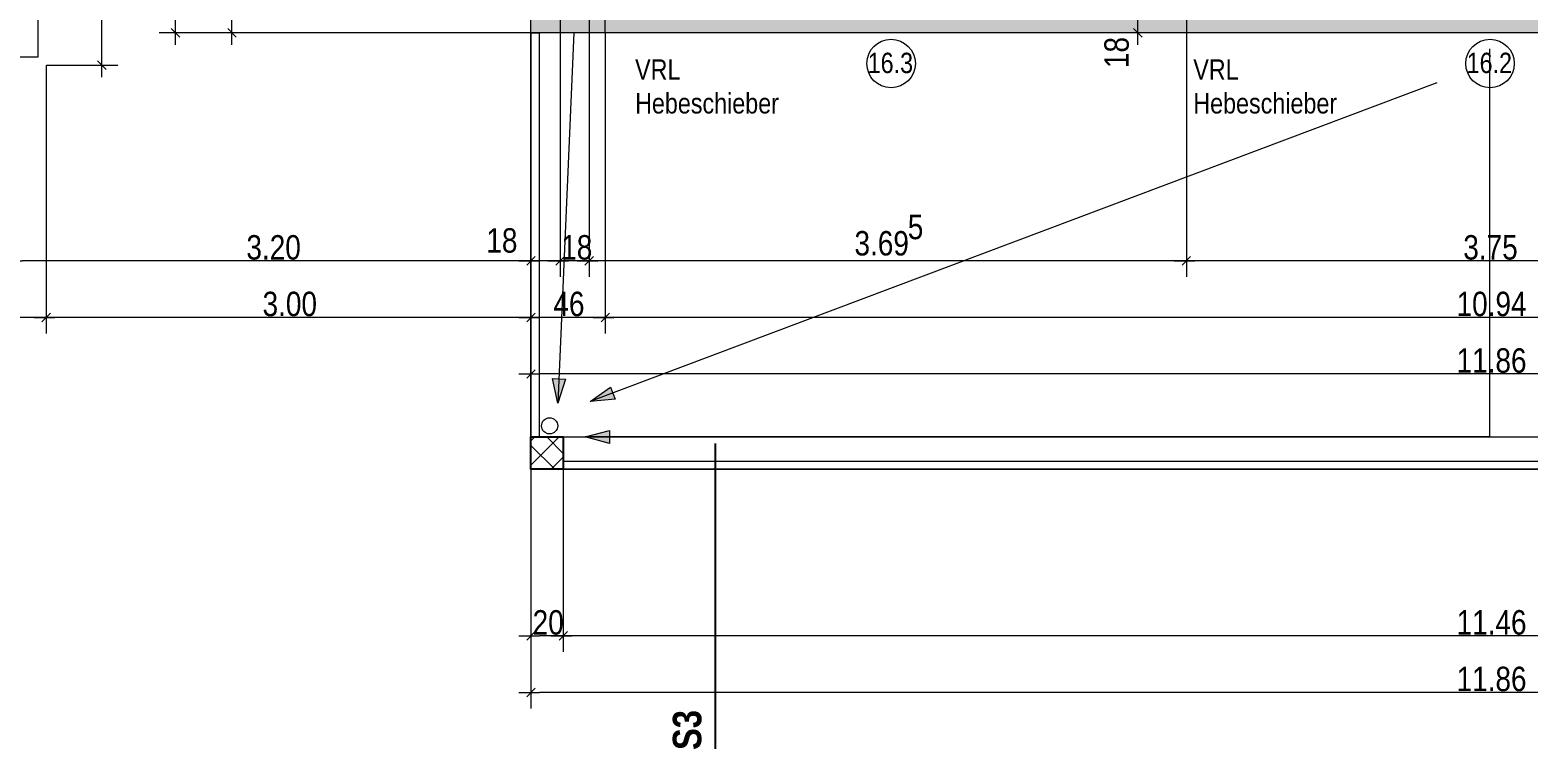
# Model space of a CAD drawing. Extents: x -1649 to 1175, y -800 to 936.
# Drawn here: x -694 to 232, y -790 to -345 of the extents above; entities that cross this region are included whole.
import ezdxf
from ezdxf.lldxf.tags import DXFTag

# ---------------------------------------------------------------- set-up
doc = ezdxf.new("R2010")
doc.units = 0
doc.header["$LTSCALE"] = 5
doc.layers.get('0').update_dxf_attribs({"lineweight": 25})
doc.layers.get('Defpoints').update_dxf_attribs({"lineweight": 25})
for name, color, linetype, lineweight in [('Aufsicht-0.12', 7, 'Continuous', 13), ('Aufsicht-0.13', 7, 'Continuous', 13), ('B Wand-Beton', 7, 'Continuous', 25), ('B Wand-Dämmung Polystirol Extr', 7, 'Continuous', 13), ('Bemaßung', 7, 'Continuous', 13), ('Fenster_Türen', 7, 'Continuous', 18), ('Text-Text', 7, 'Continuous', 13)]:
    doc.layers.add(name, color=color, linetype=linetype, lineweight=lineweight)
doc.styles.add('Arial Narrow', font='ARIALN.TTF')
doc.styles.get("Standard").update_dxf_attribs({"font": 'txt.shx'})
tags = doc.linetypes.add('Ohne Titel-6', pattern=[1.053696, 0.590515, -0.196838, 0.069504, -0.196838]).pattern_tags.tags
tags[10:11] = [DXFTag(74, 4), DXFTag(75, 0), DXFTag(340, '0'), DXFTag(46, 1.0), DXFTag(50, 0.0), DXFTag(44, 0.0), DXFTag(45, 0.0)]
tags[8:9] = [DXFTag(74, 4), DXFTag(75, 0), DXFTag(340, '0'), DXFTag(46, 1.0), DXFTag(50, 0.0), DXFTag(44, 0.0), DXFTag(45, 0.0)]
tags[6:7] = [DXFTag(74, 4), DXFTag(75, 0), DXFTag(340, '0'), DXFTag(46, 1.0), DXFTag(50, 0.0), DXFTag(44, 0.0), DXFTag(45, 0.0)]
tags[4:5] = [DXFTag(74, 4), DXFTag(75, 0), DXFTag(340, '0'), DXFTag(46, 1.0), DXFTag(50, 0.0), DXFTag(44, 0.0), DXFTag(45, 0.0)]

# ---------------------------------------------------------------- blocks, each defined once
blk = doc.blocks.new('DWGOBJEKT-A0I7O8OX98', base_point=(-412.04, -498.03))
at = {"color": 0, "linetype": 'ByBlock', "lineweight": -2}
for p, q in [((-366.42, -329.2), (-366.42, -498.03)), ((-384.42, -383.2), (-384.42, -498.03)), ((-391.92, -488.03), (-379.12, -488.03)), ((-371.72, -488.03), (-379.12, -488.03)), ((-358.92, -488.03), (-371.72, -488.03))]:
    blk.add_line(p, q, dxfattribs=at)
at = {"color": 0, "linetype": 'ByBlock', "lineweight": 20}
for p, q in [((-387.07, -490.68), (-381.77, -485.38)), ((-363.77, -485.38), (-369.07, -490.68))]:
    blk.add_line(p, q, dxfattribs=at)
at = {"layer": 'Defpoints', "color": 0, "linetype": 'ByBlock'}
for p, q in [((-366.42, -329), (-366.42, -329)), ((-384.42, -383), (-384.42, -383)), ((-384.42, -488.03), (-384.42, -488.03))]:
    blk.add_line(p, q, dxfattribs=at)
at = {"color": 0, "linetype": 'ByBlock', "lineweight": -2, "insert": (-412.04, -467.86), "char_height": 15.1102, "attachment_point": 1}
blk.add_mtext('{\\fArial Narrow;18}', dxfattribs=at)
blk = doc.blocks.new('DWGOBJEKT-A0I7O8OZ98', base_point=(-373.92, -498.03))
at = {"color": 0, "linetype": 'ByBlock', "lineweight": -2}
for p, q in [((-366.42, -329.2), (-366.42, -498.03)), ((-348.42, -329.2), (-348.42, -498.03)), ((-373.92, -488.03), (-361.12, -488.03)), ((-353.72, -488.03), (-361.12, -488.03)), ((-340.92, -488.03), (-353.72, -488.03))]:
    blk.add_line(p, q, dxfattribs=at)
at = {"color": 0, "linetype": 'ByBlock', "lineweight": 20}
for p, q in [((-369.07, -490.68), (-363.77, -485.38)), ((-345.77, -485.38), (-351.07, -490.68))]:
    blk.add_line(p, q, dxfattribs=at)
at = {"layer": 'Defpoints', "color": 0, "linetype": 'ByBlock'}
for p, q in [((-366.42, -329), (-366.42, -329)), ((-348.42, -329), (-348.42, -329)), ((-366.42, -488.03), (-366.42, -488.03))]:
    blk.add_line(p, q, dxfattribs=at)
at = {"color": 0, "linetype": 'ByBlock', "lineweight": -2, "insert": (-365.73, -472.14), "char_height": 15.1102, "attachment_point": 1}
blk.add_mtext('{\\fArial Narrow;18}', dxfattribs=at)
blk = doc.blocks.new('DWGOBJEKT-A0I7O8P198', base_point=(-355.92, -498.03))
at = {"color": 0, "linetype": 'ByBlock', "lineweight": -2}
for p, q in [((-348.42, -329.2), (-348.42, -498.03)), ((21.08, -329.2), (21.08, -498.03)), ((-355.92, -488.03), (-343.12, -488.03)), ((15.78, -488.03), (-343.12, -488.03)), ((28.58, -488.03), (15.78, -488.03))]:
    blk.add_line(p, q, dxfattribs=at)
at = {"color": 0, "linetype": 'ByBlock', "lineweight": 20}
for p, q in [((-351.07, -490.68), (-345.77, -485.38)), ((23.73, -485.38), (18.43, -490.68))]:
    blk.add_line(p, q, dxfattribs=at)
at = {"layer": 'Defpoints', "color": 0, "linetype": 'ByBlock'}
for p, q in [((-348.42, -329), (-348.42, -329)), ((21.08, -329), (21.08, -329)), ((-348.42, -488.03), (-348.42, -488.03))]:
    blk.add_line(p, q, dxfattribs=at)
at = {"color": 0, "linetype": 'ByBlock', "lineweight": -2, "char_height": 15.1102, "attachment_point": 1}
for s, insert in [('{\\fArial Narrow;5}', (-151.28, -459.55)), ('{\\fArial Narrow;3.69}', (-184.27, -469.62))]:
    blk.add_mtext(s, dxfattribs=dict(at, insert=insert))
blk = doc.blocks.new('DWGOBJEKT-A0I7O8P398', base_point=(13.58, -498.03))
at = {"color": 0, "linetype": 'ByBlock', "lineweight": -2}
for p, q in [((396.08, -309.2), (396.08, -498.03)), ((21.08, -329.2), (21.08, -498.03)), ((13.58, -488.03), (26.38, -488.03)), ((390.78, -488.03), (26.38, -488.03)), ((403.58, -488.03), (390.78, -488.03))]:
    blk.add_line(p, q, dxfattribs=at)
at = {"color": 0, "linetype": 'ByBlock', "lineweight": 20}
for p, q in [((18.43, -490.68), (23.73, -485.38)), ((398.73, -485.38), (393.43, -490.68))]:
    blk.add_line(p, q, dxfattribs=at)
at = {"layer": 'Defpoints', "color": 0, "linetype": 'ByBlock'}
for p, q in [((396.08, -309), (396.08, -309)), ((21.08, -329), (21.08, -329)), ((21.08, -488.03), (21.08, -488.03))]:
    blk.add_line(p, q, dxfattribs=at)
at = {"color": 0, "linetype": 'ByBlock', "lineweight": -2, "insert": (192.44, -472.14), "char_height": 15.1102, "attachment_point": 1}
blk.add_mtext('{\\fArial Narrow;3.75}', dxfattribs=at)
blk = doc.blocks.new('DWGOBJEKT-A0I7O8PB98', base_point=(-391.92, -533.03))
at = {"color": 0, "linetype": 'ByBlock', "lineweight": -2}
for p, q in [((-384.42, -347.2), (-384.42, -533.03)), ((-338.42, -347.2), (-338.42, -533.03)), ((-391.92, -523.03), (-379.12, -523.03)), ((-343.72, -523.03), (-379.12, -523.03)), ((-330.92, -523.03), (-343.72, -523.03))]:
    blk.add_line(p, q, dxfattribs=at)
at = {"color": 0, "linetype": 'ByBlock', "lineweight": 20}
for p, q in [((-387.07, -525.68), (-381.77, -520.38)), ((-335.77, -520.38), (-341.07, -525.68))]:
    blk.add_line(p, q, dxfattribs=at)
at = {"layer": 'Defpoints', "color": 0, "linetype": 'ByBlock'}
for p, q in [((-384.42, -347), (-384.42, -347)), ((-338.42, -347), (-338.42, -347)), ((-384.42, -523.03), (-384.42, -523.03))]:
    blk.add_line(p, q, dxfattribs=at)
at = {"color": 0, "linetype": 'ByBlock', "lineweight": -2, "insert": (-370.55, -507.14), "char_height": 15.1102, "attachment_point": 1}
blk.add_mtext('{\\fArial Narrow;46}', dxfattribs=at)
blk = doc.blocks.new('DWGOBJEKT-A0I7O8PD98', base_point=(-345.92, -533.03))
at = {"color": 0, "linetype": 'ByBlock', "lineweight": -2}
for p, q in [((-338.42, -347.2), (-338.42, -533.03)), ((-345.92, -523.03), (-333.12, -523.03)), ((750.28, -523.03), (-333.12, -523.03))]:
    blk.add_line(p, q, dxfattribs=at)
at = {"color": 0, "linetype": 'ByBlock', "lineweight": 20}
blk.add_line((-341.07, -525.68), (-335.77, -520.38), dxfattribs=at)
at = {"layer": 'Defpoints', "color": 0, "linetype": 'ByBlock'}
for p, q in [((-338.42, -347), (-338.42, -347)), ((-338.42, -523.03), (-338.42, -523.03))]:
    blk.add_line(p, q, dxfattribs=at)
at = {"color": 0, "linetype": 'ByBlock', "lineweight": -2, "insert": (188.28, -507.14), "char_height": 15.1102, "attachment_point": 1}
blk.add_mtext('{\\fArial Narrow;10.94}', dxfattribs=at)
blk = doc.blocks.new('DWGOBJEKT-A0I7O8PH98', base_point=(-391.92, -568.03))
at = {"color": 0, "linetype": 'ByBlock', "lineweight": -2}
for p, q in [((-384.42, -347.2), (-384.42, -568.03)), ((-391.92, -558.03), (-379.12, -558.03)), ((796.28, -558.03), (-379.12, -558.03))]:
    blk.add_line(p, q, dxfattribs=at)
at = {"color": 0, "linetype": 'ByBlock', "lineweight": 20}
blk.add_line((-387.07, -560.68), (-381.77, -555.38), dxfattribs=at)
at = {"layer": 'Defpoints', "color": 0, "linetype": 'ByBlock'}
for p, q in [((-384.42, -347), (-384.42, -347)), ((-384.42, -558.03), (-384.42, -558.03))]:
    blk.add_line(p, q, dxfattribs=at)
at = {"color": 0, "linetype": 'ByBlock', "lineweight": -2, "insert": (188.25, -542.14), "char_height": 15.1102, "attachment_point": 1}
blk.add_mtext('{\\fArial Narrow;11.86}', dxfattribs=at)
blk = doc.blocks.new('DWGOBJEKT-A0I7O8PX98', base_point=(-391.92, -730))
at = {"color": 0, "linetype": 'ByBlock', "lineweight": -2}
for p, q in [((-384.42, -617.2), (-384.42, -730)), ((-364.42, -617.2), (-364.42, -730)), ((-391.92, -720), (-379.12, -720)), ((-369.72, -720), (-379.12, -720)), ((-356.92, -720), (-369.72, -720))]:
    blk.add_line(p, q, dxfattribs=at)
at = {"color": 0, "linetype": 'ByBlock', "lineweight": 20}
for p, q in [((-387.07, -722.65), (-381.77, -717.35)), ((-361.77, -717.35), (-367.07, -722.65))]:
    blk.add_line(p, q, dxfattribs=at)
at = {"layer": 'Defpoints', "color": 0, "linetype": 'ByBlock'}
for p, q in [((-384.42, -617), (-384.42, -617)), ((-364.42, -617), (-364.42, -617)), ((-384.42, -720), (-384.42, -720))]:
    blk.add_line(p, q, dxfattribs=at)
at = {"color": 0, "linetype": 'ByBlock', "lineweight": -2, "insert": (-383.4, -704.11), "char_height": 15.1102, "attachment_point": 1}
blk.add_mtext('{\\fArial Narrow;20}', dxfattribs=at)
blk = doc.blocks.new('DWGOBJEKT-A0I7O8PZ98', base_point=(-371.92, -730))
at = {"color": 0, "linetype": 'ByBlock', "lineweight": -2}
for p, q in [((-364.42, -617.2), (-364.42, -730)), ((-371.92, -720), (-359.12, -720)), ((776.28, -720), (-359.12, -720))]:
    blk.add_line(p, q, dxfattribs=at)
at = {"color": 0, "linetype": 'ByBlock', "lineweight": 20}
blk.add_line((-367.07, -722.65), (-361.77, -717.35), dxfattribs=at)
at = {"layer": 'Defpoints', "color": 0, "linetype": 'ByBlock'}
for p, q in [((-364.42, -617), (-364.42, -617)), ((-364.42, -720), (-364.42, -720))]:
    blk.add_line(p, q, dxfattribs=at)
at = {"color": 0, "linetype": 'ByBlock', "lineweight": -2, "insert": (188.25, -704.11), "char_height": 15.1102, "attachment_point": 1}
blk.add_mtext('{\\fArial Narrow;11.46}', dxfattribs=at)
blk = doc.blocks.new('DWGOBJEKT-A0I7O8Q398', base_point=(-391.92, -765))
at = {"color": 0, "linetype": 'ByBlock', "lineweight": -2}
for p, q in [((-384.42, -627.2), (-384.42, -765)), ((-391.92, -755), (-379.12, -755)), ((796.28, -755), (-379.12, -755))]:
    blk.add_line(p, q, dxfattribs=at)
at = {"color": 0, "linetype": 'ByBlock', "lineweight": 20}
blk.add_line((-387.07, -757.65), (-381.77, -752.35), dxfattribs=at)
at = {"layer": 'Defpoints', "color": 0, "linetype": 'ByBlock'}
for p, q in [((-384.42, -627), (-384.42, -627)), ((-384.42, -755), (-384.42, -755))]:
    blk.add_line(p, q, dxfattribs=at)
at = {"color": 0, "linetype": 'ByBlock', "lineweight": -2, "insert": (188.25, -739.11), "char_height": 15.1102, "attachment_point": 1}
blk.add_mtext('{\\fArial Narrow;11.86}', dxfattribs=at)
blk = doc.blocks.new('DWGOBJEKT-A0I7O8QP98', base_point=(-711.92, -498.03))
at = {"color": 0, "linetype": 'ByBlock', "lineweight": -2}
for p, q in [((-704.42, -347.15), (-704.42, -498.03)), ((-384.42, -347.2), (-384.42, -498.03)), ((-711.92, -488.03), (-699.12, -488.03)), ((-389.72, -488.03), (-699.12, -488.03)), ((-376.92, -488.03), (-389.72, -488.03))]:
    blk.add_line(p, q, dxfattribs=at)
at = {"color": 0, "linetype": 'ByBlock', "lineweight": 20}
for p, q in [((-707.07, -490.68), (-701.77, -485.38)), ((-381.77, -485.38), (-387.07, -490.68))]:
    blk.add_line(p, q, dxfattribs=at)
at = {"layer": 'Defpoints', "color": 0, "linetype": 'ByBlock'}
for p, q in [((-704.42, -346.95), (-704.42, -346.95)), ((-384.42, -347), (-384.42, -347)), ((-704.42, -488.03), (-704.42, -488.03))]:
    blk.add_line(p, q, dxfattribs=at)
at = {"color": 0, "linetype": 'ByBlock', "lineweight": -2, "insert": (-560.51, -472.14), "char_height": 15.1102, "attachment_point": 1}
blk.add_mtext('{\\fArial Narrow;3.20}', dxfattribs=at)
blk = doc.blocks.new('Blockreferenz-A0I7O8RB98', base_point=(194, -381))
at = {"color": 0, "linetype": 'ByBlock', "lineweight": -2}
blk.add_circle((209, -366), 15, dxfattribs=at)
at = {"layer": 'Text-Text', "color": 0, "linetype": 'ByBlock', "insert": (194.52, -359.31), "char_height": 12.5918, "attachment_point": 1}
blk.add_mtext('{\\fArial Narrow;16.2}', dxfattribs=at)
blk = doc.blocks.new('Blockreferenz-A0I7O8RD98', base_point=(-176.6, -381))
at = {"color": 0, "linetype": 'ByBlock', "lineweight": -2}
blk.add_circle((-161.6, -366), 15, dxfattribs=at)
at = {"layer": 'Text-Text', "color": 0, "linetype": 'ByBlock', "insert": (-176.08, -359.31), "char_height": 12.5918, "attachment_point": 1}
blk.add_mtext('{\\fArial Narrow;16.3}', dxfattribs=at)
blk = doc.blocks.new('DWGOBJEKT-A0I7O8RH98', base_point=(-620.31, -354.5))
at = {"color": 0, "linetype": 'ByBlock', "lineweight": -2}
for p, q in [((-604.42, 630.5), (-604.42, 617.7)), ((-384.62, 623), (-614.42, 623)), ((-604.42, -341.7), (-604.42, 617.7)), ((-604.42, -354.5), (-604.42, -341.7)), ((-384.62, -347), (-614.42, -347))]:
    blk.add_line(p, q, dxfattribs=at)
at = {"color": 0, "linetype": 'ByBlock', "lineweight": 20}
for p, q in [((-607.07, 625.65), (-601.77, 620.35)), ((-601.77, -349.65), (-607.07, -344.35))]:
    blk.add_line(p, q, dxfattribs=at)
at = {"layer": 'Defpoints', "color": 0, "linetype": 'ByBlock'}
for p, q in [((-604.42, 623), (-604.42, 623)), ((-384.42, 623), (-384.42, 623)), ((-384.42, -347), (-384.42, -347))]:
    blk.add_line(p, q, dxfattribs=at)
at = {"color": 0, "linetype": 'ByBlock', "lineweight": -2, "insert": (-620.31, 121.91), "char_height": 15.1102, "attachment_point": 1, "rotation": 90}
blk.add_mtext('{\\fArial Narrow;9.70}', dxfattribs=at)
blk = doc.blocks.new('DWGOBJEKT-A0I7O8RN98', base_point=(-597.9, -354.5))
at = {"color": 0, "linetype": 'ByBlock', "lineweight": -2}
for p, q in [((-384.62, 176.5), (-579.42, 176.5)), ((-569.42, 184), (-569.42, 171.2)), ((-569.42, -341.7), (-569.42, 171.2)), ((-569.42, -354.5), (-569.42, -341.7)), ((-384.62, -347), (-579.42, -347))]:
    blk.add_line(p, q, dxfattribs=at)
at = {"color": 0, "linetype": 'ByBlock', "lineweight": 20}
for p, q in [((-572.07, 179.16), (-566.77, 173.85)), ((-566.77, -349.65), (-572.07, -344.35))]:
    blk.add_line(p, q, dxfattribs=at)
at = {"layer": 'Defpoints', "color": 0, "linetype": 'ByBlock'}
for p, q in [((-569.42, 176.5), (-569.42, 176.5)), ((-384.42, 176.5), (-384.42, 176.5)), ((-384.42, -347), (-384.42, -347))]:
    blk.add_line(p, q, dxfattribs=at)
at = {"color": 0, "linetype": 'ByBlock', "lineweight": -2, "char_height": 15.1102, "attachment_point": 1, "rotation": 90}
for s, insert in [('{\\fArial Narrow;5}', (-597.9, -72.85)), ('{\\fArial Narrow;5.23}', (-587.83, -105.85))]:
    blk.add_mtext(s, dxfattribs=dict(at, insert=insert))
blk = doc.blocks.new('DWGOBJEKT-A0I7O8UP98', base_point=(-29.66, -368.81))
at = {"color": 0, "linetype": 'ByBlock', "lineweight": -2}
for p, q in [((-9, -321.5), (-9, -334.3)), ((25.88, -329), (-19, -329)), ((-9, -341.7), (-9, -334.3)), ((-9, -354.5), (-9, -341.7)), ((20.88, -347), (-19, -347))]:
    blk.add_line(p, q, dxfattribs=at)
at = {"color": 0, "linetype": 'ByBlock', "lineweight": 20}
for p, q in [((-11.65, -326.35), (-6.35, -331.65)), ((-6.35, -349.65), (-11.65, -344.35))]:
    blk.add_line(p, q, dxfattribs=at)
at = {"layer": 'Defpoints', "color": 0, "linetype": 'ByBlock'}
for p, q in [((-9, -329), (-9, -329)), ((26.08, -329), (26.08, -329)), ((21.08, -347), (21.08, -347))]:
    blk.add_line(p, q, dxfattribs=at)
at = {"color": 0, "linetype": 'ByBlock', "lineweight": -2, "insert": (-29.66, -368.81), "char_height": 15.1102, "attachment_point": 1, "rotation": 90}
blk.add_mtext('{\\fArial Narrow;18}', dxfattribs=at)
blk = doc.blocks.new('Blockreferenz-A0I7O8V998', base_point=(-296.67, -790.6))
at = {"color": 0, "linetype": 'Ohne Titel-6', "lineweight": 25}
blk.add_line((-270.3, -789.98), (-270.3, -600.98), dxfattribs=at)
at = {"color": 0, "linetype": 'ByBlock', "lineweight": -2, "insert": (-296.67, -790.6), "char_height": 17.6286, "attachment_point": 1, "rotation": 90}
blk.add_mtext('{\\fArial Narrow|b1|i0;S3}', dxfattribs=at)
blk = doc.blocks.new('DWGOBJEKT-A0I7O8YD98', base_point=(-684.42, -374.45))
at = {"color": 0, "linetype": 'ByBlock', "lineweight": 20}
for p, q in [((-652.65, 159.65), (-647.35, 154.35)), ((-647.35, -369.6), (-652.65, -364.3))]:
    blk.add_line(p, q, dxfattribs=at)
at = {"color": 0, "linetype": 'ByBlock', "lineweight": -2}
for p, q in [((-650, 164.5), (-650, 151.7)), ((-684.22, 157), (-640, 157)), ((-650, -361.65), (-650, 151.7)), ((-684.22, -366.95), (-640, -366.95)), ((-650, -374.45), (-650, -361.65))]:
    blk.add_line(p, q, dxfattribs=at)
at = {"layer": 'Defpoints', "color": 0, "linetype": 'ByBlock'}
for p, q in [((-684.42, 157), (-684.42, 157)), ((-650, 157), (-650, 157)), ((-684.42, -366.95), (-684.42, -366.95))]:
    blk.add_line(p, q, dxfattribs=at)
at = {"color": 0, "linetype": 'ByBlock', "lineweight": -2, "insert": (-665.89, -121.04), "char_height": 15.1102, "attachment_point": 1, "rotation": 90}
blk.add_mtext('{\\fArial Narrow;5.24}', dxfattribs=at)
blk = doc.blocks.new('DWGOBJEKT-A0I7O8YH98', base_point=(-1476.92, -533.03))
at = {"color": 0, "linetype": 'ByBlock', "lineweight": -2}
for p, q in [((-1469.42, -362.15), (-1469.42, -533.03)), ((-684.42, -367.15), (-684.42, -533.03)), ((-1476.92, -523.03), (-1464.12, -523.03)), ((-689.72, -523.03), (-1464.12, -523.03)), ((-676.92, -523.03), (-689.72, -523.03))]:
    blk.add_line(p, q, dxfattribs=at)
at = {"color": 0, "linetype": 'ByBlock', "lineweight": 20}
for p, q in [((-1472.07, -525.68), (-1466.77, -520.38)), ((-681.77, -520.38), (-687.07, -525.68))]:
    blk.add_line(p, q, dxfattribs=at)
at = {"layer": 'Defpoints', "color": 0, "linetype": 'ByBlock'}
for p, q in [((-1469.42, -361.95), (-1469.42, -361.95)), ((-684.42, -366.95), (-684.42, -366.95)), ((-1469.42, -523.03), (-1469.42, -523.03))]:
    blk.add_line(p, q, dxfattribs=at)
at = {"color": 0, "linetype": 'ByBlock', "lineweight": -2, "insert": (-1093.01, -507.14), "char_height": 15.1102, "attachment_point": 1}
blk.add_mtext('{\\fArial Narrow;7.85}', dxfattribs=at)
blk = doc.blocks.new('DWGOBJEKT-A0I7O8YJ98', base_point=(-691.92, -534.5))
at = {"color": 0, "linetype": 'ByBlock', "lineweight": -2}
for p, q in [((-684.42, -367.15), (-684.42, -533.03)), ((-384.42, -534.3), (-384.42, -513.03)), ((-691.92, -523.03), (-679.12, -523.03)), ((-389.72, -523.03), (-679.12, -523.03)), ((-376.92, -523.03), (-389.72, -523.03))]:
    blk.add_line(p, q, dxfattribs=at)
at = {"color": 0, "linetype": 'ByBlock', "lineweight": 20}
for p, q in [((-687.07, -525.68), (-681.77, -520.38)), ((-381.77, -520.38), (-387.07, -525.68))]:
    blk.add_line(p, q, dxfattribs=at)
at = {"layer": 'Defpoints', "color": 0, "linetype": 'ByBlock'}
for p, q in [((-684.42, -366.95), (-684.42, -366.95)), ((-684.42, -523.03), (-684.42, -523.03)), ((-384.42, -534.5), (-384.42, -534.5))]:
    blk.add_line(p, q, dxfattribs=at)
at = {"color": 0, "linetype": 'ByBlock', "lineweight": -2, "insert": (-550.51, -507.14), "char_height": 15.1102, "attachment_point": 1}
blk.add_mtext('{\\fArial Narrow;3.00}', dxfattribs=at)

msp = doc.modelspace()

# ---------------------------------------------------------------- hatches: boundary and pattern name
at = {"layer": 'Aufsicht-0.12', "linetype": 'Continuous', "lineweight": 0, "true_color": 0x0000ff}
for points in [[(-363.05, -561.23), (-367.84, -576), (-371.07, -560.81)], [(-332.37, -573.65), (-347.84, -575), (-335.12, -566.09)], [(-335.84, -601.02), (-350.84, -597), (-335.84, -592.98)]]:
    msp.add_hatch(color=5, dxfattribs=at).paths.add_polyline_path(points)
at = {"layer": 'B Wand-Beton', "linetype": 'Continuous', "lineweight": 9}
h = msp.add_hatch(dxfattribs=at)
h.set_pattern_fill('Beton', style=0, pattern_type=2)
h.set_pattern_definition([(315, (2e-16, 3.333), (0, 15), []), (45, (6e-16, 10), (0, 15), [])])
h.paths.add_polyline_path([(-384.42, -597), (-364.42, -597), (-364.42, -617), (-384.42, -617)])

# ---------------------------------------------------------------- linework, layer by layer
at = {"layer": 'Aufsicht-0.12', "color": 5, "true_color": 0x0000ff}
for p, q in [((-357.84, -347), (-367.84, -576)), ((176.16, -378), (-347.84, -575)), ((208.58, -597), (-350.84, -597)), ((208.58, -597), (768, -597))]:
    msp.add_line(p, q, dxfattribs=at)
at = {"layer": 'Aufsicht-0.12'}
for p, q in [((208.58, -357), (208.58, -597)), ((-364.42, -597), (781.58, -597))]:
    msp.add_line(p, q, dxfattribs=at)
for points in [[(-384.42, -347), (-379.42, -347), (-379.42, -597), (-384.42, -597)], [(-364.42, -612), (781.58, -612), (781.58, -617), (-364.42, -617)]]:
    msp.add_lwpolyline(points, close=True, dxfattribs=at)
at = {"layer": 'Aufsicht-0.12', "color": 5, "lineweight": 5, "true_color": 0x0000ff}
for points in [[(-363.05, -561.23), (-367.84, -576), (-371.07, -560.81)], [(-332.37, -573.65), (-347.84, -575), (-335.12, -566.09)], [(-335.84, -601.02), (-350.84, -597), (-335.84, -592.98)]]:
    msp.add_lwpolyline(points, close=True, dxfattribs=at)
at = {"layer": 'Aufsicht-0.12'}
msp.add_circle((-372.9, -590.1), 5, dxfattribs=at)
at = {"layer": 'Aufsicht-0.13', "linetype": 'Continuous'}
msp.add_lwpolyline([(-722.42, 623), (-722.42, 623), (-1469.42, 623), (-1469.42, -361.95), (-689.42, -361.95), (-689.42, 157), (-384.42, 157), (-384.42, 623)], close=True, dxfattribs=at)
at = {"layer": 'B Wand-Beton', "linetype": 'Continuous', "lineweight": 18}
msp.add_lwpolyline([(-384.42, -347), (-384.42, -617), (801.58, -617), (801.58, -347)], dxfattribs=at)
at = {"layer": 'B Wand-Beton', "linetype": 'Continuous'}
msp.add_lwpolyline([(-384.42, -597), (-364.42, -597), (-364.42, -617), (-384.42, -617)], close=True, dxfattribs=at)
at = {"layer": 'B Wand-Dämmung Polystirol Extr'}
for p, q in [((-384.42, -347), (-384.42, 176.5)), ((801.58, -347), (-384.42, -347))]:
    msp.add_line(p, q, dxfattribs=at)
at = {"layer": 'B Wand-Dämmung Polystirol Extr', "color": 151, "true_color": 0xa6caf0}
for points in [[(-366.42, -329), (-384.42, -347), (-366.42, 176.5), (-384.42, 176.5)], [(783.58, -329), (801.58, -347), (-366.42, -329), (-384.42, -347)]]:
    msp.add_solid(points, dxfattribs=at)
at = {"layer": 'Fenster_Türen'}
msp.add_lwpolyline([(-338.42, -329), (755.58, -329), (755.58, -347), (-338.42, -347)], close=True, dxfattribs=at)

# ---------------------------------------------------------------- block references
at = {"layer": 'Bemaßung'}
for name, p in [('DWGOBJEKT-A0I7O8RH98', (-620.31, -354.5)), ('DWGOBJEKT-A0I7O8RN98', (-597.9, -354.5)), ('DWGOBJEKT-A0I7O8YD98', (-684.42, -374.45)), ('DWGOBJEKT-A0I7O8P398', (13.58, -498.03)), ('DWGOBJEKT-A0I7O8UP98', (-29.66, -368.81)), ('DWGOBJEKT-A0I7O8OX98', (-412.04, -498.03)), ('DWGOBJEKT-A0I7O8OZ98', (-373.92, -498.03)), ('DWGOBJEKT-A0I7O8P198', (-355.92, -498.03)), ('DWGOBJEKT-A0I7O8QP98', (-711.92, -498.03)), ('DWGOBJEKT-A0I7O8PB98', (-391.92, -533.03)), ('DWGOBJEKT-A0I7O8PH98', (-391.92, -568.03)), ('DWGOBJEKT-A0I7O8PD98', (-345.92, -533.03)), ('DWGOBJEKT-A0I7O8YH98', (-1476.92, -533.03)), ('DWGOBJEKT-A0I7O8YJ98', (-691.92, -534.5)), ('DWGOBJEKT-A0I7O8PX98', (-391.92, -730)), ('DWGOBJEKT-A0I7O8Q398', (-391.92, -765)), ('DWGOBJEKT-A0I7O8PZ98', (-371.92, -730))]:
    msp.add_blockref(name, p, dxfattribs=at)
at = {"layer": 'Fenster_Türen', "color": 7}
for name, p in [('Blockreferenz-A0I7O8RD98', (-176.6, -381)), ('Blockreferenz-A0I7O8RB98', (194, -381))]:
    msp.add_blockref(name, p, dxfattribs=at)
at = {"layer": 'Text-Text', "color": 7}
msp.add_blockref('Blockreferenz-A0I7O8V998', (-296.67, -790.6), dxfattribs=at)

# ---------------------------------------------------------------- texts
at = {"layer": 'Text-Text', "char_height": 12.5918, "attachment_point": 1, "line_spacing_factor": 0.995764, "style": 'Arial Narrow'}
for insert in [(-320, -363.41), (25.38, -363.41)]:
    msp.add_mtext('VRL\\PHebeschieber', dxfattribs=dict(at, insert=insert))

doc.saveas('drawing.dxf')
